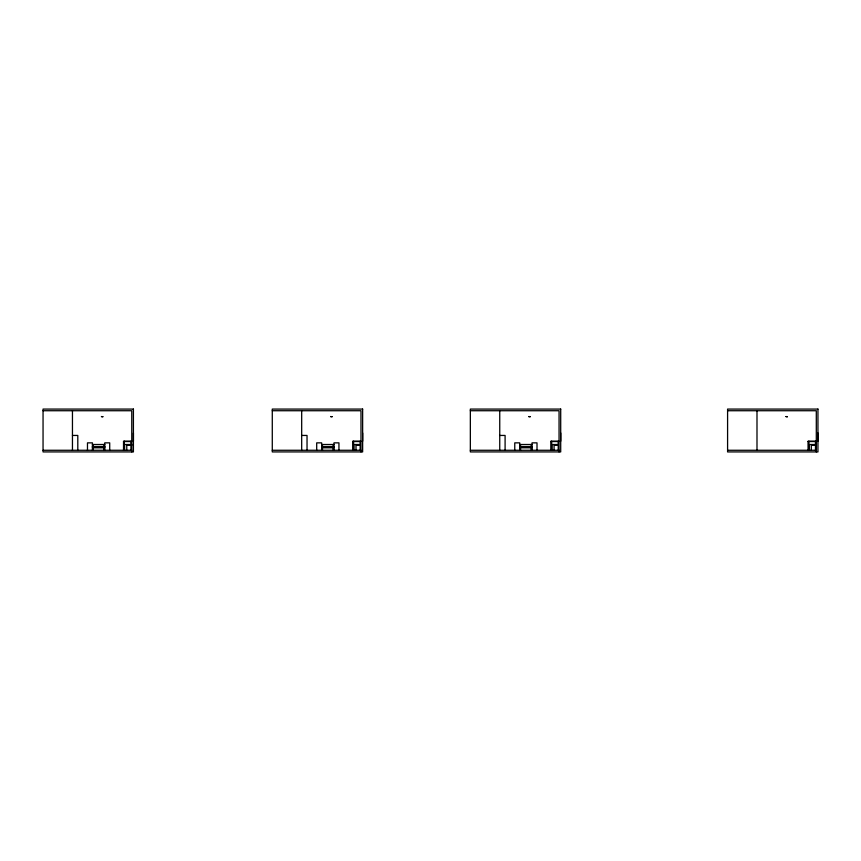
<?xml version="1.0" encoding="UTF-8"?>
<svg xmlns="http://www.w3.org/2000/svg" width="861" height="861" viewBox="0 0 861 861"><rect width="100%" height="100%" fill="white"/><g stroke="black" fill="none" stroke-linecap="round" stroke-linejoin="round"><path stroke-width="1.29" d="M43.05 410.729L131.765 410.729L131.765 451.917M272.28 410.729L360.996 410.729L360.996 451.917M470.343 410.729L559.058 410.729L559.058 451.917M727.588 410.729L816.303 410.729L816.303 451.917M133.412 432.975L133.412 441.209M362.642 432.975L362.642 441.209M560.705 432.975L560.705 441.209M817.95 432.975L817.95 441.209M72.453 435.44L77.802 435.44L77.802 450.271M301.684 435.44L307.033 435.44L307.033 450.271M499.746 435.44L505.095 435.44L505.095 450.271M131.765 441.209L123.532 441.209L123.532 450.271M360.996 441.209L352.752 441.209L352.752 450.271M559.058 441.209L550.814 441.209L550.814 450.271M816.303 441.209L808.059 441.209L808.059 450.271M123.532 441.542L130.947 441.542M352.752 441.542L360.167 441.542M550.814 441.542L558.229 441.542M808.059 441.542L815.475 441.542M92.418 444.502L104.773 444.502M131.765 444.502L124.608 444.502L124.608 450.271M321.648 444.502L334.003 444.502M359.801 444.502L353.839 444.502L353.839 450.271M519.71 444.502L532.066 444.502M557.863 444.502L551.901 444.502L551.901 450.271M816.303 444.502L809.146 444.502L809.146 450.271M131.765 445.331L126.771 445.331L126.771 450.271M359.747 445.331L356.002 445.331L356.002 450.271M557.81 445.331L554.064 445.331L554.064 450.271M816.303 445.331L811.31 445.331L811.31 450.271M92.418 446.568L104.773 446.568M321.648 446.568L334.003 446.568M519.71 446.568L532.066 446.568M92.418 446.977L104.773 446.977M321.648 446.977L334.003 446.977M519.71 446.977L532.066 446.977M92.418 447.795L104.773 447.795M321.648 447.795L334.003 447.795M519.71 447.795L532.066 447.795M43.05 450.271L131.765 450.271M272.28 450.271L360.996 450.271M470.343 450.271L559.058 450.271M727.588 450.271L816.303 450.271M815.475 441.209L815.475 450.271M808.888 441.209L808.888 450.271M756.991 410.729L756.991 450.271M558.229 441.209L558.229 450.271M551.643 441.209L551.643 450.271M537.006 450.271L537.006 442.855L532.066 442.855L532.066 450.271M531.237 444.502L531.237 450.271M520.528 444.502L520.528 450.271M519.71 450.271L519.71 442.855L514.76 442.855L514.76 450.271M499.746 410.729L499.746 450.271M360.167 441.209L360.167 450.271M353.58 441.209L353.58 450.271M338.943 450.271L338.943 442.855L334.003 442.855L334.003 450.271M333.175 444.502L333.175 450.271M322.466 444.502L322.466 450.271M321.648 450.271L321.648 442.855L316.697 442.855L316.697 450.271M301.684 410.729L301.684 450.271M130.947 441.209L130.947 450.271M124.35 441.209L124.35 450.271M109.713 450.271L109.713 442.855L104.773 442.855L104.773 450.271M103.944 444.502L103.944 450.271M93.236 444.502L93.236 450.271M92.418 450.271L92.418 442.855L87.478 442.855L87.478 450.271M72.453 410.729L72.453 450.271M101.469 416.584L102.868 416.702L101.469 416.584M330.699 416.584L332.088 416.702L330.699 416.584M528.762 416.584L530.15 416.702L528.762 416.584M786.007 416.584L787.406 416.702L786.007 416.584M133.412 409.083L43.05 409.083L43.05 451.917L133.412 451.917L133.412 409.083M362.642 409.083L272.28 409.083L272.28 451.917L362.642 451.917L362.642 409.083M560.705 409.083L470.343 409.083L470.343 451.917L560.705 451.917L560.705 409.083M817.95 409.083L727.588 409.083L727.588 451.917L817.95 451.917L817.95 409.083"/></g></svg>
